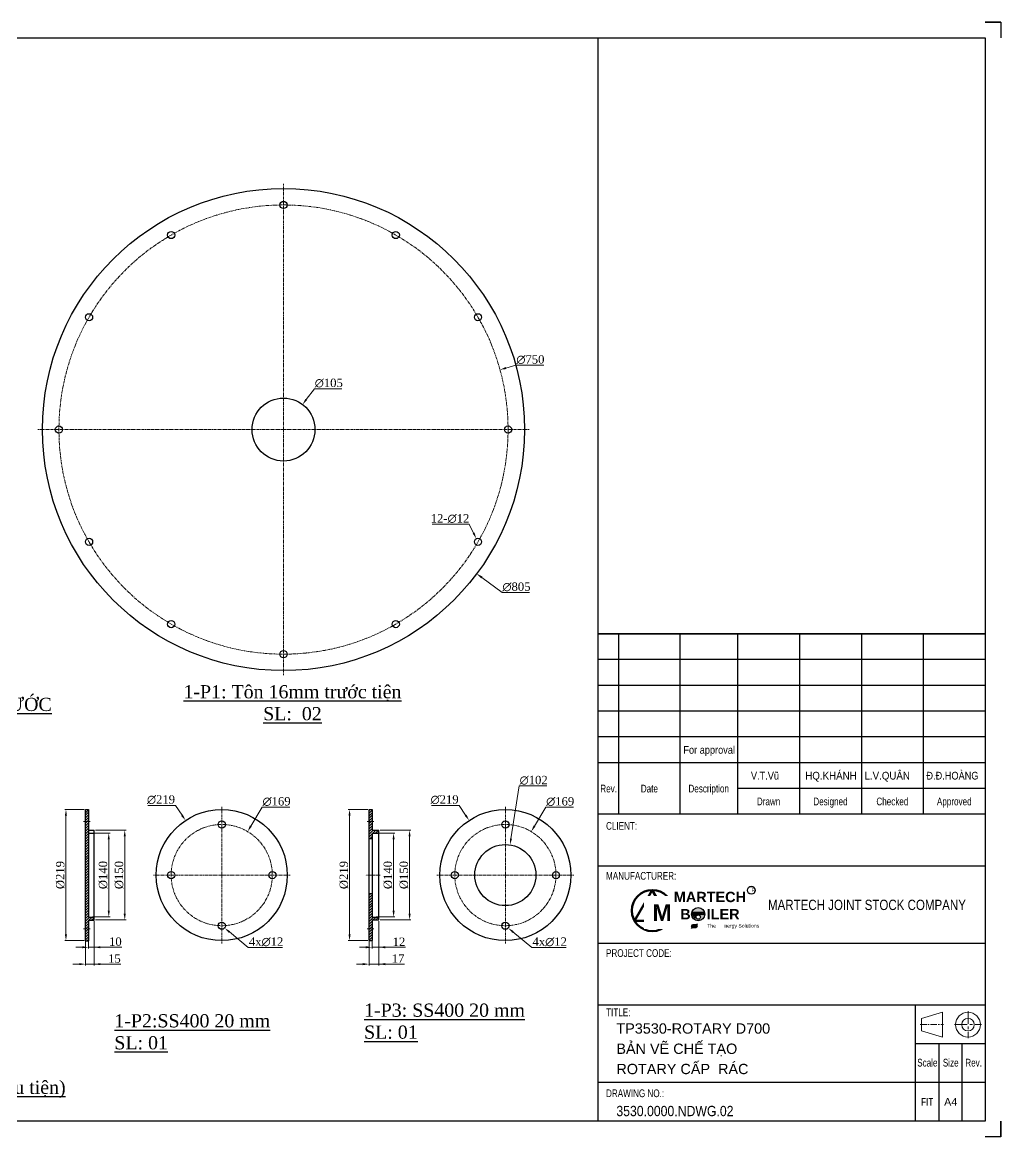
# Model space of a CAD drawing. Header units: inches. Extents: x 36705 to 45095, y -12195 to 29758.
# Drawn here: x 37862 to 39496, y 24310 to 26171 of the extents above; entities that cross this region are included whole.
import ezdxf
from ezdxf.enums import TextEntityAlignment as Align

# ---------------------------------------------------------------- set-up
doc = ezdxf.new("R2010")
doc.units = ezdxf.units.IN
doc.header["$MEASUREMENT"] = 0
doc.linetypes.add('AM_ISO08W050x2', pattern=[9, 6, -0.75, 1.5, -0.75])
doc.linetypes.add('CENTER', pattern=[2, 1.25, -0.25, 0.25, -0.25])
doc.layers.get('Defpoints').update_dxf_attribs({"lineweight": 5})
for name, color, linetype, lineweight in [('1.  0.2', 7, 'Continuous', 25), ('AM_0', 7, 'Continuous', 30), ('AM_7', 4, 'CENTER', 15), ('AM_8', 1, 'Continuous', 15), ('ĐƯỜNG TÂM', 8, 'CENTER', 5)]:
    doc.layers.add(name, color=color, linetype=linetype, lineweight=lineweight)
doc.layers.add('Không in', color=7, linetype='Continuous', lineweight=25, plot=False)
doc.layers.add('TEXT', color=20, linetype='Continuous')
doc.styles.add('Chu va so', font='arial.ttf')
doc.styles.add('stad1', font='times.ttf')
doc.styles.get("Standard").update_dxf_attribs({"font": 'arial.ttf'})
doc.styles.add('TCVN', font='times.ttf')
doc.styles.add('TEXT', font='arial.ttf')
doc.dimstyles.new('Hien', dxfattribs={"dimtxt": 20, "dimasz": 15, "dimexe": 3, "dimexo": 3, "dimgap": 3, "dimtad": 1, "dimtoh": 1, "dimdec": 0, "dimzin": 0, "dimdsep": 46, "dimtxsty": 'TCVN', "dimcen": 0, "dimclrd": 8, "dimclre": 250, "dimclrt": 41, "dimadec": 0, "dimazin": 0, "dimtfac": 1, "dimtdec": 0, "dimtofl": 0, "dimtmove": 1, "dimatfit": 3, "dimfxl": 1, "dimtolj": 1, "dimtzin": 0, "dimlwd": 9, "dimlwe": 9, "dimarcsym": 0})
doc.dimstyles.new('Hien$0', dxfattribs={"dimtxt": 20, "dimasz": 17, "dimexe": 3, "dimexo": 3, "dimgap": 3, "dimtad": 1, "dimtoh": 1, "dimdec": 0, "dimzin": 0, "dimdsep": 46, "dimtxsty": 'TCVN', "dimcen": 0.09, "dimclrd": 8, "dimclre": 252, "dimclrt": 41, "dimadec": 0, "dimazin": 0, "dimtfac": 1, "dimtdec": 0, "dimtofl": 0, "dimtmove": 0, "dimatfit": 3, "dimfxl": 1, "dimtolj": 1, "dimtzin": 0, "dimlwd": 9, "dimlwe": 9, "dimarcsym": 0})

# ---------------------------------------------------------------- blocks, each defined once
blk = doc.blocks.new('*U70')
blk.add_circle((0, 0), 6)
blk = doc.blocks.new('*U71')
at = {"color": 0, "linetype": 'ByBlock', "lineweight": -2, "transparency": 16777216}
blk.add_blockref('*U70', (7924.3, 50886.6), dxfattribs=at)
for p, rotation in [((7736.8, 50836.4), 30), ((8111.8, 50836.4), 329.9999999999999), ((7599.6, 50699.1), 59.99999999999999), ((8249.1, 50699.1), 300.0000000000001), ((7549.3, 50511.6), 90), ((8299.3, 50511.6), 270), ((7599.6, 50324.1), 120), ((8249.1, 50324.1), 240), ((7736.8, 50186.8), 150), ((8111.8, 50186.8), 210), ((7924.3, 50136.6), 180)]:
    blk.add_blockref('*U70', p, dxfattribs=dict(at, rotation=rotation))
blk = doc.blocks.new('*D162')
at = {"color": 8, "lineweight": 9, "transparency": 16777216}
for p, q in [((38350.2, 25559.1), (38336.6, 25541.2)), ((38396.2, 25559.1), (38350.2, 25559.1))]:
    blk.add_line(p, q, dxfattribs=at)
at = {"color": 8, "transparency": 16777216}
blk.add_solid([(38335.2, 25542.2), (38338, 25540.1), (38330.3, 25532.8)], dxfattribs=at)
at = {"layer": 'Defpoints', "color": 0, "transparency": 16777216}
for p in [(38330.3, 25532.8), (38266.9, 25449.1)]:
    blk.add_point(p, dxfattribs=at)
at = {"color": 41, "transparency": 16777216, "insert": (38374.2, 25568.5), "char_height": 14, "attachment_point": 5, "style": 'TCVN'}
blk.add_mtext('\\A1;∅105', dxfattribs=at)
blk = doc.blocks.new('*D163')
at = {"color": 8, "lineweight": 9, "transparency": 16777216}
for p, q in [((38686.6, 25598.3), (38670.1, 25593.7)), ((38733.2, 25598.3), (38686.6, 25598.3))]:
    blk.add_line(p, q, dxfattribs=at)
at = {"color": 8, "transparency": 16777216}
blk.add_solid([(38669.7, 25595.4), (38670.6, 25592), (38660, 25590.9)], dxfattribs=at)
at = {"layer": 'Defpoints', "color": 0, "transparency": 16777216}
for p in [(38660, 25590.9), (37937.1, 25391)]:
    blk.add_point(p, dxfattribs=at)
at = {"color": 41, "transparency": 16777216, "insert": (38710.9, 25607.7), "char_height": 14, "attachment_point": 5, "style": 'TCVN'}
blk.add_mtext('\\A1;∅750', dxfattribs=at)
blk = doc.blocks.new('*D164')
at = {"color": 8, "lineweight": 9, "transparency": 16777216}
for p, q in [((38663.6, 25218.7), (38629.6, 25244.1)), ((38709.5, 25218.7), (38663.6, 25218.7))]:
    blk.add_line(p, q, dxfattribs=at)
at = {"color": 8, "transparency": 16777216}
blk.add_solid([(38630.7, 25245.5), (38628.6, 25242.7), (38621.2, 25250.3)], dxfattribs=at)
at = {"layer": 'Defpoints', "color": 0, "transparency": 16777216}
for p in [(37975.9, 25731.6), (38621.2, 25250.3)]:
    blk.add_point(p, dxfattribs=at)
at = {"color": 41, "transparency": 16777216, "insert": (38687.6, 25228.2), "char_height": 14, "attachment_point": 5, "style": 'TCVN'}
blk.add_mtext('\\A1;∅805', dxfattribs=at)
blk = doc.blocks.new('*D165')
at = {"color": 8, "lineweight": 9, "transparency": 16777216}
for p, q in [((38546.7, 25332.9), (38608.6, 25332.9)), ((38608.6, 25332.9), (38616, 25318.2))]:
    blk.add_line(p, q, dxfattribs=at)
at = {"color": 8, "transparency": 16777216}
blk.add_solid([(38617.5, 25319), (38614.4, 25317.5), (38620.6, 25308.8)], dxfattribs=at)
at = {"layer": 'Defpoints', "color": 0, "transparency": 16777216}
for p in [(38620.6, 25308.8), (38626, 25298.1)]:
    blk.add_point(p, dxfattribs=at)
at = {"color": 41, "transparency": 16777216, "insert": (38576.6, 25342.3), "char_height": 14, "attachment_point": 5, "style": 'TCVN'}
blk.add_mtext('\\A1;12-∅12', dxfattribs=at)
blk = doc.blocks.new('fjdskl')
at = {"layer": 'AM_0'}
for p, q in [((18017.2, 30469.9), (18017.2, 30579.4)), ((18017.2, 30579.4), (18022.2, 30579.4)), ((18022.2, 30579.4), (18022.2, 30544.9)), ((18022.2, 30579.4), (18022.2, 30399.9)), ((18022.2, 30544.9), (18031.7, 30544.9)), ((18022.2, 30539.9), (18031.7, 30539.9)), ((18031.7, 30394.9), (18031.7, 30544.9)), ((18017.2, 30360.4), (18017.2, 30469.9)), ((18022.2, 30399.9), (18031.7, 30399.9)), ((18022.2, 30394.9), (18031.7, 30394.9)), ((18022.2, 30394.9), (18022.2, 30360.4)), ((18017.2, 30360.4), (18022.2, 30360.4))]:
    blk.add_line(p, q, dxfattribs=at)
at = {"layer": 'AM_7', "linetype": 'AM_ISO08W050x2'}
for p, q in [((18014.2, 30559.4), (18025.2, 30559.4)), ((18014.2, 30380.4), (18025.2, 30380.4))]:
    blk.add_line(p, q, dxfattribs=at)
blk = doc.blocks.new('*D198')
at = {"color": 250, "lineweight": 9, "transparency": 16777216}
for p, q in [((37965.8, 24856.6), (37933.2, 24856.6)), ((37965.8, 24637.6), (37933.2, 24637.6))]:
    blk.add_line(p, q, dxfattribs=at)
at = {"color": 8, "lineweight": 9, "transparency": 16777216}
blk.add_line((37935.3, 24648.1), (37935.3, 24846.1), dxfattribs=at)
at = {"color": 8, "transparency": 16777216}
for points in [[(37933.5, 24846.1), (37937, 24846.1), (37935.3, 24856.6)], [(37933.5, 24648.1), (37937, 24648.1), (37935.3, 24637.6)]]:
    blk.add_solid(points, dxfattribs=at)
at = {"layer": 'Defpoints', "color": 0, "transparency": 16777216}
for p in [(37935.3, 24856.6), (37967.9, 24856.6), (37967.9, 24637.6)]:
    blk.add_point(p, dxfattribs=at)
at = {"color": 41, "transparency": 16777216, "insert": (37925.9, 24747.1), "char_height": 14, "attachment_point": 5, "rotation": 90, "style": 'TCVN'}
blk.add_mtext('\\A1;%%C219', dxfattribs=at)
blk = doc.blocks.new('*D199')
at = {"color": 250, "lineweight": 9, "transparency": 16777216}
for p, q in [((37984.5, 24822.1), (38035.6, 24822.1)), ((37984.5, 24672.1), (38035.6, 24672.1))]:
    blk.add_line(p, q, dxfattribs=at)
at = {"color": 8, "lineweight": 9, "transparency": 16777216}
blk.add_line((38033.5, 24811.6), (38033.5, 24682.6), dxfattribs=at)
at = {"color": 8, "transparency": 16777216}
for points in [[(38031.7, 24811.6), (38035.2, 24811.6), (38033.5, 24822.1)], [(38031.7, 24682.6), (38035.2, 24682.6), (38033.5, 24672.1)]]:
    blk.add_solid(points, dxfattribs=at)
at = {"layer": 'Defpoints', "color": 0, "transparency": 16777216}
for p in [(37982.4, 24822.1), (37982.4, 24672.1), (38033.5, 24672.1)]:
    blk.add_point(p, dxfattribs=at)
at = {"color": 41, "transparency": 16777216, "insert": (38024.1, 24747.1), "char_height": 14, "attachment_point": 5, "rotation": 90, "style": 'TCVN'}
blk.add_mtext('\\A1;%%C150', dxfattribs=at)
blk = doc.blocks.new('*D200')
at = {"color": 250, "lineweight": 9, "transparency": 16777216}
for p, q in [((37975, 24817.1), (38008.9, 24817.1)), ((37979.7, 24677.1), (38008.9, 24677.1))]:
    blk.add_line(p, q, dxfattribs=at)
at = {"color": 8, "lineweight": 9, "transparency": 16777216}
blk.add_line((38006.8, 24687.6), (38006.8, 24806.6), dxfattribs=at)
at = {"color": 8, "transparency": 16777216}
for points in [[(38005, 24806.6), (38008.5, 24806.6), (38006.8, 24817.1)], [(38005, 24687.6), (38008.5, 24687.6), (38006.8, 24677.1)]]:
    blk.add_solid(points, dxfattribs=at)
at = {"layer": 'Defpoints', "color": 0, "transparency": 16777216}
for p in [(37972.9, 24817.1), (38006.8, 24817.1), (37977.6, 24677.1)]:
    blk.add_point(p, dxfattribs=at)
at = {"color": 41, "transparency": 16777216, "insert": (37997.4, 24747.1), "char_height": 14, "attachment_point": 5, "rotation": 90, "style": 'TCVN'}
blk.add_mtext('\\A1;%%C140', dxfattribs=at)
blk = doc.blocks.new('*D201')
at = {"color": 250, "lineweight": 9, "transparency": 16777216}
for p, q in [((37967.9, 24658.3), (37967.9, 24596.3)), ((37982.4, 24670), (37982.4, 24596.3))]:
    blk.add_line(p, q, dxfattribs=at)
at = {"color": 8, "lineweight": 9, "transparency": 16777216}
for p, q in [((37957.4, 24598.4), (37946.9, 24598.4)), ((37967.9, 24598.4), (37982.4, 24598.4)), ((38026.8, 24598.4), (37982.4, 24598.4)), ((37992.9, 24598.4), (38003.4, 24598.4))]:
    blk.add_line(p, q, dxfattribs=at)
at = {"color": 8, "transparency": 16777216}
for points in [[(37957.4, 24600.1), (37957.4, 24596.6), (37967.9, 24598.4)], [(37992.9, 24600.1), (37992.9, 24596.6), (37982.4, 24598.4)]]:
    blk.add_solid(points, dxfattribs=at)
at = {"layer": 'Defpoints', "color": 0, "transparency": 16777216}
for p in [(37967.9, 24660.4), (37982.4, 24672.1), (37982.4, 24598.4)]:
    blk.add_point(p, dxfattribs=at)
at = {"color": 41, "transparency": 16777216, "insert": (38016.2, 24607.6), "char_height": 14, "attachment_point": 5, "style": 'TCVN'}
blk.add_mtext('\\A1;15', dxfattribs=at)
blk = doc.blocks.new('*D202')
at = {"color": 250, "lineweight": 9, "transparency": 16777216}
for p, q in [((37972.9, 24662.2), (37972.9, 24624.5)), ((37982.4, 24670), (37982.4, 24624.5))]:
    blk.add_line(p, q, dxfattribs=at)
at = {"color": 8, "lineweight": 9, "transparency": 16777216}
for p, q in [((37962.4, 24626.6), (37951.9, 24626.6)), ((37972.9, 24626.6), (37982.4, 24626.6)), ((38028.7, 24626.6), (37982.4, 24626.6)), ((37992.9, 24626.6), (38003.4, 24626.6))]:
    blk.add_line(p, q, dxfattribs=at)
at = {"color": 8, "transparency": 16777216}
for points in [[(37962.4, 24628.3), (37962.4, 24624.8), (37972.9, 24626.6)], [(37992.9, 24628.3), (37992.9, 24624.8), (37982.4, 24626.6)]]:
    blk.add_solid(points, dxfattribs=at)
at = {"layer": 'Defpoints', "color": 0, "transparency": 16777216}
for p in [(37972.9, 24664.3), (37982.4, 24672.1), (37982.4, 24626.6)]:
    blk.add_point(p, dxfattribs=at)
at = {"color": 41, "transparency": 16777216, "insert": (38017.8, 24635.8), "char_height": 14, "attachment_point": 5, "style": 'TCVN'}
blk.add_mtext('\\A1;10', dxfattribs=at)
blk = doc.blocks.new('*U74')
blk.add_circle((0, 0), 6)
blk = doc.blocks.new('*U75')
at = {"color": 0, "linetype": 'ByBlock', "lineweight": -2, "transparency": 16777216}
blk.add_blockref('*U74', (19419.1, 29793), dxfattribs=at)
for p, rotation in [((19334.6, 29708.5), 90), ((19503.6, 29708.5), 270.0000000000001), ((19419.1, 29624), 180)]:
    blk.add_blockref('*U74', p, dxfattribs=dict(at, rotation=rotation))
blk = doc.blocks.new('*D203')
at = {"color": 8, "lineweight": 9, "transparency": 16777216}
for p, q in [((38071.8, 24863.4), (38118.3, 24863.4)), ((38118.3, 24863.4), (38129.1, 24847.1))]:
    blk.add_line(p, q, dxfattribs=at)
at = {"color": 8, "transparency": 16777216}
blk.add_solid([(38130.6, 24848), (38127.6, 24846.1), (38134.9, 24838.3)], dxfattribs=at)
at = {"layer": 'Defpoints', "color": 0, "transparency": 16777216}
for p in [(38134.9, 24838.3), (38255.9, 24655.8)]:
    blk.add_point(p, dxfattribs=at)
at = {"color": 41, "transparency": 16777216, "insert": (38094, 24872.9), "char_height": 14, "attachment_point": 5, "style": 'TCVN'}
blk.add_mtext('\\A1;∅219', dxfattribs=at)
blk = doc.blocks.new('*D204')
at = {"color": 8, "lineweight": 9, "transparency": 16777216}
for p, q in [((38262.8, 24860.4), (38243.9, 24828.7)), ((38309.2, 24860.4), (38262.8, 24860.4))]:
    blk.add_line(p, q, dxfattribs=at)
at = {"color": 8, "transparency": 16777216}
blk.add_solid([(38242.4, 24829.6), (38245.4, 24827.8), (38238.6, 24819.7)], dxfattribs=at)
at = {"layer": 'Defpoints', "color": 0, "transparency": 16777216}
for p in [(38238.6, 24819.7), (38152.2, 24674.4)]:
    blk.add_point(p, dxfattribs=at)
at = {"color": 41, "transparency": 16777216, "insert": (38287, 24869.8), "char_height": 14, "attachment_point": 5, "style": 'TCVN'}
blk.add_mtext('\\A1;∅169', dxfattribs=at)
blk = doc.blocks.new('*D205')
at = {"color": 8, "lineweight": 9, "transparency": 16777216}
for p, q in [((38239.8, 24626.1), (38208.2, 24652.1)), ((38297, 24626.1), (38239.8, 24626.1))]:
    blk.add_line(p, q, dxfattribs=at)
at = {"color": 8, "transparency": 16777216}
blk.add_solid([(38209.3, 24653.4), (38207.1, 24650.7), (38200.1, 24658.8)], dxfattribs=at)
at = {"layer": 'Defpoints', "color": 0, "transparency": 16777216}
for p in [(38190.8, 24666.4), (38200.1, 24658.8)]:
    blk.add_point(p, dxfattribs=at)
at = {"color": 41, "transparency": 16777216, "insert": (38269.5, 24635.5), "char_height": 14, "attachment_point": 5, "style": 'TCVN'}
blk.add_mtext('\\A1;4x∅12', dxfattribs=at)
blk = doc.blocks.new('*D116')
at = {"color": 250, "lineweight": 9, "transparency": 16777216}
for p, q in [((38439.4, 24856.6), (38406.8, 24856.6)), ((38439.4, 24637.6), (38406.8, 24637.6))]:
    blk.add_line(p, q, dxfattribs=at)
at = {"color": 8, "lineweight": 9, "transparency": 16777216}
blk.add_line((38408.9, 24648.1), (38408.9, 24846.1), dxfattribs=at)
at = {"color": 8, "transparency": 16777216}
for points in [[(38407.1, 24846.1), (38410.6, 24846.1), (38408.9, 24856.6)], [(38407.1, 24648.1), (38410.6, 24648.1), (38408.9, 24637.6)]]:
    blk.add_solid(points, dxfattribs=at)
at = {"layer": 'Defpoints', "color": 0, "transparency": 16777216}
for p in [(38408.9, 24856.6), (38441.5, 24856.6), (38441.5, 24637.6)]:
    blk.add_point(p, dxfattribs=at)
at = {"color": 41, "transparency": 16777216, "insert": (38399.5, 24747.1), "char_height": 14, "attachment_point": 5, "rotation": 90, "style": 'TCVN'}
blk.add_mtext('\\A1;%%C219', dxfattribs=at)
blk = doc.blocks.new('*D117')
at = {"color": 250, "lineweight": 9, "transparency": 16777216}
for p, q in [((38460.1, 24822.1), (38511.2, 24822.1)), ((38460.1, 24672.1), (38511.2, 24672.1))]:
    blk.add_line(p, q, dxfattribs=at)
at = {"color": 8, "lineweight": 9, "transparency": 16777216}
blk.add_line((38509.1, 24811.6), (38509.1, 24682.6), dxfattribs=at)
at = {"color": 8, "transparency": 16777216}
for points in [[(38507.4, 24811.6), (38510.9, 24811.6), (38509.1, 24822.1)], [(38507.4, 24682.6), (38510.9, 24682.6), (38509.1, 24672.1)]]:
    blk.add_solid(points, dxfattribs=at)
at = {"layer": 'Defpoints', "color": 0, "transparency": 16777216}
for p in [(38458, 24822.1), (38458, 24672.1), (38509.1, 24672.1)]:
    blk.add_point(p, dxfattribs=at)
at = {"color": 41, "transparency": 16777216, "insert": (38499.7, 24747.1), "char_height": 14, "attachment_point": 5, "rotation": 90, "style": 'TCVN'}
blk.add_mtext('\\A1;%%C150', dxfattribs=at)
blk = doc.blocks.new('*D118')
at = {"color": 250, "lineweight": 9, "transparency": 16777216}
for p, q in [((38448.6, 24817.1), (38484.5, 24817.1)), ((38453.3, 24677.1), (38484.5, 24677.1))]:
    blk.add_line(p, q, dxfattribs=at)
at = {"color": 8, "lineweight": 9, "transparency": 16777216}
blk.add_line((38482.4, 24687.6), (38482.4, 24806.6), dxfattribs=at)
at = {"color": 8, "transparency": 16777216}
for points in [[(38480.7, 24806.6), (38484.2, 24806.6), (38482.4, 24817.1)], [(38480.7, 24687.6), (38484.2, 24687.6), (38482.4, 24677.1)]]:
    blk.add_solid(points, dxfattribs=at)
at = {"layer": 'Defpoints', "color": 0, "transparency": 16777216}
for p in [(38446.5, 24817.1), (38482.4, 24817.1), (38451.2, 24677.1)]:
    blk.add_point(p, dxfattribs=at)
at = {"color": 41, "transparency": 16777216, "insert": (38473, 24747.1), "char_height": 14, "attachment_point": 5, "rotation": 90, "style": 'TCVN'}
blk.add_mtext('\\A1;%%C140', dxfattribs=at)
blk = doc.blocks.new('*D119')
at = {"color": 250, "lineweight": 9, "transparency": 16777216}
for p, q in [((38441.5, 24658.3), (38441.5, 24596.3)), ((38458, 24670), (38458, 24596.3))]:
    blk.add_line(p, q, dxfattribs=at)
at = {"color": 8, "lineweight": 9, "transparency": 16777216}
for p, q in [((38431, 24598.4), (38420.5, 24598.4)), ((38441.5, 24598.4), (38458, 24598.4)), ((38500.6, 24598.4), (38458, 24598.4)), ((38468.5, 24598.4), (38479, 24598.4))]:
    blk.add_line(p, q, dxfattribs=at)
at = {"color": 8, "transparency": 16777216}
for points in [[(38431, 24600.1), (38431, 24596.6), (38441.5, 24598.4)], [(38468.5, 24600.1), (38468.5, 24596.6), (38458, 24598.4)]]:
    blk.add_solid(points, dxfattribs=at)
at = {"layer": 'Defpoints', "color": 0, "transparency": 16777216}
for p in [(38441.5, 24660.4), (38458, 24672.1), (38458, 24598.4)]:
    blk.add_point(p, dxfattribs=at)
at = {"color": 41, "transparency": 16777216, "insert": (38489.8, 24607.6), "char_height": 14, "attachment_point": 5, "style": 'TCVN'}
blk.add_mtext('\\A1;17', dxfattribs=at)
blk = doc.blocks.new('*D120')
at = {"color": 250, "lineweight": 9, "transparency": 16777216}
for p, q in [((38446.5, 24662.2), (38446.5, 24624.5)), ((38458, 24670), (38458, 24624.5))]:
    blk.add_line(p, q, dxfattribs=at)
at = {"color": 8, "lineweight": 9, "transparency": 16777216}
for p, q in [((38436, 24626.6), (38425.5, 24626.6)), ((38446.5, 24626.6), (38458, 24626.6)), ((38502.2, 24626.6), (38458, 24626.6)), ((38468.5, 24626.6), (38479, 24626.6))]:
    blk.add_line(p, q, dxfattribs=at)
at = {"color": 8, "transparency": 16777216}
for points in [[(38436, 24628.3), (38436, 24624.8), (38446.5, 24626.6)], [(38468.5, 24628.3), (38468.5, 24624.8), (38458, 24626.6)]]:
    blk.add_solid(points, dxfattribs=at)
at = {"layer": 'Defpoints', "color": 0, "transparency": 16777216}
for p in [(38446.5, 24664.3), (38458, 24672.1), (38458, 24626.6)]:
    blk.add_point(p, dxfattribs=at)
at = {"color": 41, "transparency": 16777216, "insert": (38491.4, 24635.7), "char_height": 14, "attachment_point": 5, "style": 'TCVN'}
blk.add_mtext('\\A1;12', dxfattribs=at)
blk = doc.blocks.new('*U76')
blk.add_circle((0, 0), 6)
blk = doc.blocks.new('*U77')
at = {"color": 0, "linetype": 'ByBlock', "lineweight": -2, "transparency": 16777216}
blk.add_blockref('*U76', (19419.1, 29793), dxfattribs=at)
for p, rotation in [((19334.6, 29708.5), 90), ((19503.6, 29708.5), 270.0000000000001), ((19419.1, 29624), 180)]:
    blk.add_blockref('*U76', p, dxfattribs=dict(at, rotation=rotation))
blk = doc.blocks.new('*D206')
at = {"color": 8, "lineweight": 9, "transparency": 16777216}
for p, q in [((38545.5, 24863.4), (38591.9, 24863.4)), ((38591.9, 24863.4), (38602.7, 24847.1))]:
    blk.add_line(p, q, dxfattribs=at)
at = {"color": 8, "transparency": 16777216}
blk.add_solid([(38604.2, 24848), (38601.3, 24846.1), (38608.5, 24838.3)], dxfattribs=at)
at = {"layer": 'Defpoints', "color": 0, "transparency": 16777216}
for p in [(38608.5, 24838.3), (38729.5, 24655.8)]:
    blk.add_point(p, dxfattribs=at)
at = {"color": 41, "transparency": 16777216, "insert": (38567.6, 24872.9), "char_height": 14, "attachment_point": 5, "style": 'TCVN'}
blk.add_mtext('\\A1;∅219', dxfattribs=at)
blk = doc.blocks.new('*D207')
at = {"color": 8, "lineweight": 9, "transparency": 16777216}
for p, q in [((38736.4, 24860.4), (38717.6, 24828.7)), ((38782.8, 24860.4), (38736.4, 24860.4))]:
    blk.add_line(p, q, dxfattribs=at)
at = {"color": 8, "transparency": 16777216}
blk.add_solid([(38716.1, 24829.6), (38719.1, 24827.8), (38712.2, 24819.7)], dxfattribs=at)
at = {"layer": 'Defpoints', "color": 0, "transparency": 16777216}
for p in [(38712.2, 24819.7), (38625.9, 24674.4)]:
    blk.add_point(p, dxfattribs=at)
at = {"color": 41, "transparency": 16777216, "insert": (38760.6, 24869.8), "char_height": 14, "attachment_point": 5, "style": 'TCVN'}
blk.add_mtext('\\A1;∅169', dxfattribs=at)
blk = doc.blocks.new('*D208')
at = {"color": 8, "lineweight": 9, "transparency": 16777216}
for p, q in [((38713.4, 24626.1), (38681.8, 24652.1)), ((38770.6, 24626.1), (38713.4, 24626.1))]:
    blk.add_line(p, q, dxfattribs=at)
at = {"color": 8, "transparency": 16777216}
blk.add_solid([(38682.9, 24653.4), (38680.7, 24650.7), (38673.7, 24658.8)], dxfattribs=at)
at = {"layer": 'Defpoints', "color": 0, "transparency": 16777216}
for p in [(38664.4, 24666.4), (38673.7, 24658.8)]:
    blk.add_point(p, dxfattribs=at)
at = {"color": 41, "transparency": 16777216, "insert": (38743.1, 24635.5), "char_height": 14, "attachment_point": 5, "style": 'TCVN'}
blk.add_mtext('\\A1;4x∅12', dxfattribs=at)
blk = doc.blocks.new('*D209')
at = {"color": 8, "lineweight": 9, "transparency": 16777216}
for p, q in [((38692, 24895.9), (38678.4, 24807.8)), ((38738.5, 24895.9), (38692, 24895.9))]:
    blk.add_line(p, q, dxfattribs=at)
at = {"color": 8, "transparency": 16777216}
blk.add_solid([(38676.7, 24808.1), (38680.1, 24807.6), (38676.8, 24797.5)], dxfattribs=at)
at = {"layer": 'Defpoints', "color": 0, "transparency": 16777216}
for p in [(38676.8, 24797.5), (38661.2, 24696.7)]:
    blk.add_point(p, dxfattribs=at)
at = {"color": 41, "transparency": 16777216, "insert": (38716.3, 24905.3), "char_height": 14, "attachment_point": 5, "style": 'TCVN'}
blk.add_mtext('\\A1;∅102', dxfattribs=at)
blk = doc.blocks.new('KHUNG TEN A4 - TD - 13.2.2023')
for p, q in [((300, 216), (303, 216)), ((303, 216), (303, 213)), ((225, 92.48), (225, 213)), ((300, 97.48), (225, 97.48)), ((229, 62.5), (229, 97.48)), ((300, 92.48), (225, 92.48)), ((300, 87.48), (225, 87.48)), ((300, 82.48), (225, 82.48)), ((300, 77.48), (225, 77.48)), ((300, 72.48), (225, 72.48)), ((300, 67.48), (252, 67.48)), ((300, 18), (286.5, 18)), ((303, 3), (303, 0)), ((303, 0), (300, 0))]:
    blk.add_line(p, q)
at = {"lineweight": 25}
for p, q in [((240.8, 97.48, 0), (240.8, 62.5)), ((252, 97.48, 0), (252, 62.5, 0)), ((264, 97.48, 0), (264, 62.5, 0)), ((276, 97.48, 0), (276, 62.5, 0)), ((288, 97.48, 0), (288, 62.5, 0)), ((300, 62.5), (225, 62.5)), ((225, 52.5), (300, 52.5)), ((225, 37.5), (300, 37.5)), ((300, 28.19), (300, 3)), ((300, 25.5), (225, 25.5)), ((286.5, 3), (286.5, 25.5)), ((291, 18, 0), (291, 3, 0)), ((295.5, 3, 0), (295.5, 18, 0)), ((300, 10.5), (225, 10.5))]:
    blk.add_line(p, q, dxfattribs=at)
blk.add_lwpolyline([(3, 213), (300, 213), (300, 3), (3, 3)], close=True)
blk.add_lwpolyline([(225, 97.48), (300, 97.48), (300, 3), (225, 3)], close=True, dxfattribs=at)
at = {"lineweight": 50, "elevation": 0}
blk.add_lwpolyline([(235.47, 47.81), (232.02, 41.84), (238.92, 41.84)], close=True, dxfattribs=at)
at = {"color": 2, "lineweight": 20, "elevation": 0}
blk.add_lwpolyline([(287.67, 20.52), (291.72, 19.32), (291.72, 24.12), (287.67, 22.92)], close=True, dxfattribs=at)
at = {"lineweight": 50}
blk.add_circle((235.47, 43.83, 0), 3.98, dxfattribs=at)
at = {"color": 2, "lineweight": 20}
for radius in [2.4, 1.2]:
    blk.add_circle((296.66, 21.72, 0), radius, dxfattribs=at)
at = {"layer": '1.  0.2'}
for p, q in [((303, 216), (300, 216)), ((303, 0), (303, 3))]:
    blk.add_line(p, q, dxfattribs=at)
at = {"layer": 'Không in'}
for points in [[(303, 216), (303, 213)], [(303, 0), (300, 0)]]:
    blk.add_lwpolyline(points, dxfattribs=at)
at = {"layer": 'ĐƯỜNG TÂM', "lineweight": 0, "ltscale": 2}
for p, q in [((296.66, 24.36, 0), (296.66, 19.08, 0)), ((294.02, 21.72, 0), (299.3, 21.72, 0))]:
    blk.add_line(p, q, dxfattribs=at)
at = {"layer": 'ĐƯỜNG TÂM', "lineweight": 0}
blk.add_line((287.4, 21.72, 0), (291.94, 21.72, 0), dxfattribs=at)
at = {"color": 5, "style": 'Chu va so', "width": 0.75}
for s, p in [('Rev.', (227, 66.73)), ('Date', (234.9, 66.73, 0)), ('Description', (246.4, 66.73, 0)), ('Drawn', (258, 64.23, 0)), ('Designed', (270, 64.23)), ('Checked', (282, 64.23)), ('Approved', (294, 64.23, 0)), ('CLIENT:', (229.51, 59.5, 0.01)), ('MANUFACTURER:', (233.31, 49.81, 0.01)), ('PROJECT CODE:', (232.87, 34.84)), ('TITLE:', (228.87, 23.36, 0.02)), ('Scale', (288.78, 13.6, 0)), ('Size', (293.31, 13.6, 0)), ('Rev. ', (297.97, 13.6, 0)), ('DRAWING NO.:', (232.13, 7.67, 0.02)), ('FIT', (288.75, 6, 0))]:
    blk.add_text(s, height=1.5, dxfattribs=at).set_placement(p, align=Align.CENTER)
at = {"color": 5, "lineweight": 25, "insert": (249.34, 44.92, 0), "char_height": 2, "width": 55.4584, "attachment_point": 4, "style": 'Chu va so'}
blk.add_mtext('\\pxqc;{\\W0.8;MARTECH JOINT STOCK COMPANY}', dxfattribs=at)
at = {"width": 0.85}
for tag, p in [('REV4', (226.38, 94.23)), ('NGAY_REV04', (229.9, 94.23)), ('DESCRIPTION_4', (241.49, 94.23, 0)), ('DESCRIPTION_3', (241.49, 89.23, 0)), ('DESCRIPTION_2', (241.49, 84.23, 0)), ('DESCRIPTION_1', (241.49, 79.23, 0)), ('DESCRIPTION_0', (241.49, 74.23, 0))]:
    blk.add_attdef(tag, p, '', height=1.5, dxfattribs=at)
at = {"layer": 'TEXT', "ltscale": 0.1, "style": 'Chu va so'}
for tag, p, height, width in [('REV3', (226.38, 89.23), 1.5, 0.85), ('NGAY_REV03', (229.9, 89.23), 1.5, 0.85), ('REV2', (226.38, 84.23), 1.5, 0.85), ('NGAY_REV02', (229.9, 84.23), 1.5, 0.85), ('REV1', (226.38, 79.23), 1.5, 0.85), ('NGAY_REV01', (229.9, 79.23), 1.5, 0.85), ('REV0', (226.38, 74.23), 1.5, 0.85), ('NGAY_REV0', (229.9, 74.23), 1.5, 0.85), ('NGUOI_VE', (252.6, 69.23), 1.5, 0.85), ('NGUOI_KIEM_1', (264.6, 69.23), 1.5, 0.9), ('NGUOI_KIEM_2', (276.6, 69.23), 1.5, 0.9), ('STT-BV', (232.09, 3.98), 2, 0.85)]:
    blk.add_attdef(tag, p, '', height=height, dxfattribs=dict(at, width=width))
at = {"layer": 'TEXT', "ltscale": 0.1, "width": 0.85}
blk.add_attdef('NGUOI_DUYET', (288.6, 69.23), '', height=1.5, dxfattribs=at)
at = {"layer": 'TEXT', "lineweight": 25, "ltscale": 0.1, "style": 'Chu va so'}
for tag, p, height in [('PROJECT_CODE', (231.95, 28.65), 3.6), ('TITLE1', (231.95, 19.98), 2), ('TITLE2', (231.95, 16.05), 2), ('TITLE3', (231.95, 12.12), 2)]:
    blk.add_attdef(tag, p, '', height=height, dxfattribs=at)
at = {"layer": 'TEXT', "ltscale": 0.1, "style": 'Chu va so'}
for tag, p in [('A4_A4', (292.03, 6, 0)), ('REV.', (297.2, 6, 0))]:
    blk.add_attdef(tag, p, '', height=1.5, dxfattribs=at)
at = {"insert": (235.49, 45.04, 0), "char_height": 3.2046, "attachment_point": 1, "style": 'TEXT', "bg_fill": 2}
blk.add_mtext('\\pxqc;{\\fArial|b1|i0|c0|p34;M}', dxfattribs=at)
at = {"insert": (239.73, 47.47, 0), "char_height": 2.0029, "width": 13.7942, "attachment_point": 1, "style": 'TEXT', "bg_fill": 2}
blk.add_mtext('\\pxqc;{\\fArial|b1|i0|c0|p34;MARTECH\\PB    ILER}', dxfattribs=at)
h = blk.add_hatch(color=256)
h.dxf.hatch_style = 1
edge = h.paths.add_edge_path()
edge.add_spline(control_points=[(243.08, 40.7), (243.14, 40.74), (243.38, 40.91), (243.88, 40.67), (244.11, 40.95), (244.2, 41.06)], knot_values=[0, 0, 0, 0, 0.315535, 1.31207, 1.873609, 1.873609, 1.873609, 1.873609], degree=3, periodic=0)
edge.add_spline(control_points=[(244.2, 41.06), (244.13, 40.99), (243.86, 40.75), (243.31, 41.04), (243.12, 40.75), (243.08, 40.7)], knot_values=[0, 0, 0, 0, 0.411397, 1.576501, 1.877595, 1.877595, 1.877595, 1.877595], degree=3, periodic=0)
edge = h.paths.add_edge_path()
edge.add_spline(control_points=[(243.08, 40.45), (243.14, 40.49), (243.38, 40.67), (243.88, 40.42), (244.11, 40.71), (244.2, 40.81)], knot_values=[0, 0, 0, 0, 0.315535, 1.31207, 1.873609, 1.873609, 1.873609, 1.873609], degree=3, periodic=0)
edge.add_spline(control_points=[(244.2, 40.81), (244.13, 40.75), (243.86, 40.5), (243.31, 40.79), (243.12, 40.51), (243.08, 40.45)], knot_values=[0, 0, 0, 0, 0.411397, 1.576501, 1.877595, 1.877595, 1.877595, 1.877595], degree=3, periodic=0)
at = {"color": 7}
for centre in [(243.32, 43.43, 0), (243.32, 43.13, 0), (243.62, 43.43, 0), (243.62, 43.13, 0), (243.92, 43.43, 0), (243.92, 43.13, 0), (244.22, 43.43, 0), (244.22, 43.13, 0), (244.52, 43.43, 0), (244.52, 43.13, 0), (244.82, 43.43, 0), (244.82, 43.13, 0), (245.12, 43.43, 0), (245.12, 43.13, 0), (245.41, 43.43, 0), (245.41, 43.13, 0), (243.46, 42.8, 0), (243.71, 42.5, 0), (243.76, 42.8, 0)]:
    blk.add_circle(centre, 0.121, dxfattribs=at)
for points in [[(243.08, 40.93, 0), (243.21, 41.08, 0), (243.98, 41.13, 0), (244.2, 41.29, 0)], [(243.08, 40.93, 0), (243.26, 41.04, 0), (243.92, 41.04, 0), (244.2, 41.29, 0)], [(243.08, 40.7, 0), (243.21, 40.85, 0), (243.98, 40.9, 0), (244.2, 41.06, 0)], [(243.08, 40.7, 0), (243.26, 40.8, 0), (243.92, 40.81, 0), (244.2, 41.06, 0)], [(243.08, 40.45, 0), (243.21, 40.6, 0), (243.98, 40.65, 0), (244.2, 40.81, 0)], [(243.08, 40.45, 0), (243.26, 40.55, 0), (243.92, 40.56, 0), (244.2, 40.81, 0)]]:
    blk.add_spline(points, degree=3)
at = {"char_height": 0.701, "attachment_point": 1, "style": 'TEXT', "bg_fill": 2}
for s, insert in [('\\pxqc;R', (254.7, 48.14, 0)), ('\\pxqc;The      nergy Solutions', (246.12, 41.23, 0))]:
    blk.add_mtext(s, dxfattribs=dict(at, insert=insert))
at = {"layer": 'AM_8'}
h = blk.add_hatch(color=7, dxfattribs=at)
edge = h.paths.add_edge_path()
edge.add_arc((244.35, 43.13), 1.28, 191.4592, 461.3375)
edge.add_arc((244.35, 43.13), 1.28, 101.3375, 191.4592)
edge = h.paths.add_edge_path(flags=16)
edge.add_arc((243.71, 42.5), 0.121, -289.458, 11.4592, ccw=False)
edge.add_arc((243.71, 42.5), 0.121, 11.4592, 70.542, ccw=False)
edge = h.paths.add_edge_path(flags=16)
edge.add_arc((245.41, 43.13), 0.121, -211.5113, 11.4592, ccw=False)
edge.add_arc((245.41, 43.13), 0.121, 11.4592, 148.4887, ccw=False)
edge = h.paths.add_edge_path(flags=16)
edge.add_arc((243.46, 42.8), 0.121, -304.2526, 11.4592, ccw=False)
edge.add_arc((243.46, 42.8), 0.121, 11.4592, 55.7474, ccw=False)
edge = h.paths.add_edge_path(flags=16)
edge.add_arc((245.41, 43.43), 0.121, -200.2428, 11.4592, ccw=False)
edge.add_arc((245.41, 43.43), 0.121, 11.4592, 159.7572, ccw=False)
edge = h.paths.add_edge_path(flags=16)
edge.add_arc((245.12, 43.13), 0.121, -219.051, 11.4592, ccw=False)
edge.add_arc((245.12, 43.13), 0.121, 11.4592, 140.949, ccw=False)
edge = h.paths.add_edge_path(flags=16)
edge.add_arc((243.76, 42.8), 0.121, -292.0311, 11.4592, ccw=False)
edge.add_arc((243.76, 42.8), 0.121, 11.4592, 67.9689, ccw=False)
edge = h.paths.add_edge_path(flags=16)
edge.add_arc((243.32, 43.13), 0.121, -319.4544, 11.4592, ccw=False)
edge.add_arc((243.32, 43.13), 0.121, 11.4592, 40.5456, ccw=False)
edge = h.paths.add_edge_path(flags=16)
edge.add_arc((245.12, 43.43), 0.121, -206.0119, 11.4592, ccw=False)
edge.add_arc((245.12, 43.43), 0.121, 11.4592, 153.9881, ccw=False)
edge = h.paths.add_edge_path(flags=16)
edge.add_arc((244.37, 42.57), 0.434, -262.499, 11.4592, ccw=False)
edge.add_arc((244.37, 42.57), 0.434, 11.4592, 97.501, ccw=False)
edge = h.paths.add_edge_path(flags=16)
edge.add_arc((243.32, 43.43), 0.121, -332.7707, 11.4592, ccw=False)
edge.add_arc((243.32, 43.43), 0.121, 11.4592, 27.2293, ccw=False)
edge = h.paths.add_edge_path(flags=16)
edge.add_arc((244.82, 43.13), 0.121, -230.166, 11.4592, ccw=False)
edge.add_arc((244.82, 43.13), 0.121, 11.4592, 129.834, ccw=False)
edge = h.paths.add_edge_path(flags=16)
edge.add_arc((243.62, 43.13), 0.121, -307.6137, 11.4592, ccw=False)
edge.add_arc((243.62, 43.13), 0.121, 11.4592, 52.3863, ccw=False)
edge = h.paths.add_edge_path(flags=16)
edge.add_arc((244.52, 43.13), 0.121, -246.4575, 11.4592, ccw=False)
edge.add_arc((244.52, 43.13), 0.121, 11.4592, 113.5425, ccw=False)
edge = h.paths.add_edge_path(flags=16)
edge.add_arc((243.92, 43.13), 0.121, -290.4056, 11.4592, ccw=False)
edge.add_arc((243.92, 43.13), 0.121, 11.4592, 69.5944, ccw=False)
edge = h.paths.add_edge_path(flags=16)
edge.add_arc((244.82, 43.43), 0.121, -215.7954, 11.4592, ccw=False)
edge.add_arc((244.82, 43.43), 0.121, 11.4592, 144.2046, ccw=False)
edge = h.paths.add_edge_path(flags=16)
edge.add_arc((244.22, 43.13), 0.121, -268.4837, 11.4592, ccw=False)
edge.add_arc((244.22, 43.13), 0.121, 11.4592, 91.5163, ccw=False)
edge = h.paths.add_edge_path(flags=16)
edge.add_arc((243.62, 43.43), 0.121, -322.0207, 11.4592, ccw=False)
edge.add_arc((243.62, 43.43), 0.121, 11.4592, 37.9793, ccw=False)
edge = h.paths.add_edge_path(flags=16)
edge.add_arc((244.22, 43.43), 0.121, -267.4803, 11.4592, ccw=False)
edge.add_arc((244.22, 43.43), 0.121, 11.4592, 92.5197, ccw=False)
edge = h.paths.add_edge_path(flags=16)
edge.add_arc((244.52, 43.43), 0.121, -234.0834, 11.4592, ccw=False)
edge.add_arc((244.52, 43.43), 0.121, 11.4592, 125.9166, ccw=False)
edge = h.paths.add_edge_path(flags=16)
edge.add_arc((243.92, 43.43), 0.121, -301.7345, 11.4592, ccw=False)
edge.add_arc((243.92, 43.43), 0.121, 11.4592, 58.2655, ccw=False)
blk.add_circle((254.66, 47.77, 0), 0.763)
at = {"color": 7}
for centre, radius in [((244.35, 43.13, 0), 1.28), ((244.37, 42.57, 0), 0.434)]:
    blk.add_circle(centre, radius, dxfattribs=at)

msp = doc.modelspace()

# ---------------------------------------------------------------- hatches: boundary and pattern name
at = {"true_color": 0xcd2027}
h = msp.add_hatch(dxfattribs=at)
h.set_pattern_fill('ANSI31', color=242, scale=25)
h.set_pattern_definition([(45, (18901.0677, -4879.6044), (-2.2097087, 2.2097087), [])])
h.paths.add_polyline_path([(37967.88246, 24836.56051), (37972.88246, 24836.56051), (37972.88246, 24856.56534), (37967.88246, 24856.56534)])
h.paths.add_polyline_path([(37967.88246, 24747.06266), (37967.88246, 24657.56534), (37972.88246, 24657.56534), (37972.88246, 24672.06266), (37982.38326, 24672.06266), (37982.38326, 24677.06266), (37972.88246, 24677.06266), (37972.88246, 24836.56051), (37967.88246, 24836.56051)])
h.paths.add_polyline_path([(37972.88246, 24657.56534), (37967.88246, 24657.56534), (37967.88246, 24637.56534), (37972.88246, 24637.56534)])
h = msp.add_hatch(dxfattribs=at)
h.set_pattern_fill('ANSI31', color=242, scale=25)
h.set_pattern_definition([(45, (18776.362, -4961.4496), (-2.2097087, 2.2097087), [])])
h.paths.add_polyline_path([(38441.4982, 24836.56051), (38446.4982, 24836.56051), (38446.4982, 24856.56534), (38441.4982, 24856.56534)])
h.paths.add_polyline_path([(38441.4982, 24807.814), (38446.4982, 24807.814), (38446.4982, 24817.06266), (38457.999, 24817.06266), (38457.999, 24822.06266), (38446.4982, 24822.06266), (38446.4982, 24836.56051), (38441.4982, 24836.56051)])
h.paths.add_polyline_path([(38446.4982, 24715.814), (38441.4982, 24715.814), (38441.4982, 24657.56534), (38446.4982, 24657.56534), (38446.4982, 24672.06266), (38457.999, 24672.06266), (38457.999, 24677.06266), (38446.4982, 24677.06266)])
h.paths.add_polyline_path([(38446.4982, 24657.56534), (38441.4982, 24657.56534), (38441.4982, 24637.56534), (38446.4982, 24637.56534)])

# ---------------------------------------------------------------- linework, layer by layer
for p, q in [((38446.4982, 24807.814), (38441.4982, 24807.814)), ((38446.4982, 24715.814), (38441.4982, 24715.814))]:
    msp.add_line(p, q)
for centre, radius in [((38298.57043, 25490.97503), 402.5), ((38298.57043, 25490.97503), 52.5), ((38195.41271, 24747.06266), 109.5), ((38669.02846, 24747.06266), 109.5), ((38669.02846, 24747.06266), 51)]:
    msp.add_circle(centre, radius)
at = {"layer": 'AM_0'}
for p, q in [((38441.4982, 24747.06266), (38441.4982, 24856.56534)), ((38441.4982, 24856.56534), (38446.4982, 24856.56534)), ((38446.4982, 24856.56534), (38446.4982, 24822.06266)), ((38446.4982, 24856.56534), (38446.4982, 24822.06266)), ((38446.4982, 24822.06266), (38457.999, 24822.06266)), ((38446.4982, 24817.06266), (38457.999, 24817.06266)), ((38446.4982, 24817.06266), (38446.4982, 24677.06266)), ((38457.999, 24672.06266), (38457.999, 24822.06266)), ((38441.4982, 24637.56534), (38441.4982, 24747.06266)), ((38446.4982, 24677.06266), (38457.999, 24677.06266)), ((38446.4982, 24672.06266), (38457.999, 24672.06266)), ((38446.4982, 24672.06266), (38446.4982, 24637.56534)), ((38441.4982, 24637.56534), (38446.4982, 24637.56534))]:
    msp.add_line(p, q, dxfattribs=at)
at = {"layer": 'AM_7', "ltscale": 4}
for p, q in [((38298.57043, 25490.97503), (38298.57043, 25901.0757)), ((38298.57043, 25490.97503), (37888.46976, 25490.97503)), ((38298.57043, 25490.97503), (38708.6711, 25490.97503)), ((38298.57043, 25490.97503), (38298.57043, 25080.87436)), ((38195.41271, 24747.06266), (38195.41271, 24861.24702)), ((38669.02846, 24747.06266), (38669.02846, 24861.24702)), ((38195.41271, 24747.06266), (38081.22835, 24747.06266)), ((38195.41271, 24747.06266), (38309.59707, 24747.06266)), ((38195.41271, 24747.06266), (38195.41271, 24632.8783)), ((38460.15427, 24747.06266), (38435.78469, 24747.06266)), ((38669.02846, 24747.06266), (38554.8441, 24747.06266)), ((38669.02846, 24747.06266), (38783.21282, 24747.06266)), ((38669.02846, 24747.06266), (38669.02846, 24632.8783))]:
    msp.add_line(p, q, dxfattribs=at)
at = {"layer": 'AM_7', "linetype": 'AM_ISO08W050x2'}
for p, q in [((38438.4982, 24836.56051), (38449.4982, 24836.56051)), ((38438.4982, 24657.56534), (38449.4982, 24657.56534))]:
    msp.add_line(p, q, dxfattribs=at)
at = {"layer": 'AM_7', "ltscale": 4}
for centre, radius in [((38298.57043, 25490.97503), 375), ((38195.41271, 24747.06266), 84.5), ((38669.02846, 24747.06266), 84.5)]:
    msp.add_circle(centre, radius, dxfattribs=at)

# ---------------------------------------------------------------- block references
for name, p in [('*U71', (30374.22634, -25020.61764)), ('fjdskl', (19950.64242, -5722.86625)), ('*U75', (18776.36207, -4961.44956)), ('*U77', (19249.97781, -4961.44956))]:
    msp.add_blockref(name, p)

# ---------------------------------------------------------------- texts
at = {"color": 2, "char_height": 22, "style": 'stad1'}
for s, insert, attachment_point in [('\\A1;{\\L1-P1: Tôn 16mm trước tiện\\PSL:  02}', (38313.51392, 25034.64842), 5), ('\\A1;{\\LCỤM ĐỠ BẠC ĐẠN TRƯỚC\\P(Sau khi tiện)}', (37705.67288, 25010.14448), 5), ('\\A1;{\\L1-P3: SS400 20 mm\\PSL: 01}', (38433.12068, 24532.52629), 1), ('\\A1;{\\L1-P2:SS400 20 mm\\PSL: 01}', (38016.08083, 24514.76153), 1), ('\\A1;{\\L1-O2: Láp %%C195, TL: 2-1\\PSL: 02 (Khoan lỗ bơm mỡ sau tiện)}', (37461.22167, 24440.43687), 1)]:
    msp.add_mtext(s, dxfattribs=dict(at, insert=insert, attachment_point=attachment_point))

# ---------------------------------------------------------------- dimensions: what is measured, and where the dimension line sits
for p1, p2, picture, middle in [((37975.91875, 25731.60368), (38621.22211, 25250.34639), '*D164', (38663.59191, 25218.74764)), ((37937.13138, 25391.04097), (38660.00947, 25590.90909), '*D163', (38686.60751, 25598.26317)), ((38266.85771, 25449.13542), (38330.28315, 25532.81465), '*D162', (38350.21353, 25559.10944)), ((38661.24519, 24696.66007), (38676.81172, 24797.46525), '*D209', (38692.01057, 24895.88941)), ((38255.91773, 24655.79716), (38134.90769, 24838.32817), '*D203', (38118.25403, 24863.44848)), ((38729.53348, 24655.79716), (38608.52344, 24838.32817), '*D206', (38591.86978, 24863.44848)), ((38152.24686, 24674.41998), (38238.57857, 24819.70534), '*D204', (38262.75247, 24860.38696)), ((38625.8626, 24674.41998), (38712.19431, 24819.70534), '*D207', (38736.36821, 24860.38696))]:
    dim = msp.add_diameter_dim_2p(p1=p1, p2=p2, dimstyle='Hien', override={"dimscale": 0.7})
    dim.commit()
    dim.dimension.update_dxf_attribs({"geometry": picture, "text_midpoint": middle, "dimtype": 163})
for p1, p2, text, picture, middle in [((38626.0135, 25298.1086), (38620.64641, 25308.84146), '12-<>', '*D165', (38608.63843, 25332.85446)), ((38190.77422, 24666.3685), (38200.0512, 24658.75682), '4x<>', '*D205', (38239.82526, 24626.12255)), ((38664.38997, 24666.3685), (38673.66695, 24658.75682), '4x<>', '*D208', (38713.44101, 24626.12255))]:
    dim = msp.add_diameter_dim_2p(p1=p1, p2=p2, text=text, dimstyle='Hien', override={"dimscale": 0.7})
    dim.commit()
    dim.dimension.update_dxf_attribs({"geometry": picture, "text_midpoint": middle, "dimtype": 163})
for base, p1, p2, picture, middle in [((37935.27031, 24856.56534), (37967.88246, 24637.56534), (37967.88246, 24856.56534), '*D198', (37925.86749, 24747.06534)), ((38408.88605, 24856.56534), (38441.4982, 24637.56534), (38441.4982, 24856.56534), '*D116', (38399.48324, 24747.06534)), ((38006.79846, 24817.06266), (37977.63286, 24677.06266), (37972.88246, 24817.06266), '*D200', (37997.39565, 24747.06266)), ((38033.48645, 24672.06266), (37982.38326, 24822.06266), (37982.38326, 24672.06266), '*D199', (38024.08364, 24747.06266)), ((38482.4142, 24817.06266), (38451.2486, 24677.06266), (38446.4982, 24817.06266), '*D118', (38473.01139, 24747.06266)), ((38509.10219, 24672.06266), (38457.999, 24822.06266), (38457.999, 24672.06266), '*D117', (38499.69938, 24747.06266))]:
    dim = msp.add_linear_dim(base=base, p1=p1, p2=p2, angle=90, text='%%C<>', dimstyle='Hien$0', override={"dimscale": 0.7, "dimasz": 15, "dimcen": 0, "dimclre": 250, "dimtmove": 1})
    dim.commit()
    dim.dimension.update_dxf_attribs({"geometry": picture, "text_midpoint": middle})
for base, p1, p2, picture, middle in [((37982.38326, 24598.38759), (37967.88246, 24660.4357), (37982.38326, 24672.06266), '*D201', (38016.22056, 24599.03836)), ((37982.38326, 24626.58075), (37972.88246, 24664.33663), (37982.38326, 24672.06266), '*D202', (38017.80364, 24634.89429)), ((38457.999, 24598.38759), (38441.4982, 24660.4357), (38457.999, 24672.06266), '*D119', (38489.83631, 24599.03836)), ((38457.999, 24626.58075), (38446.4982, 24664.33663), (38457.999, 24672.06266), '*D120', (38491.41939, 24634.89429))]:
    dim = msp.add_linear_dim(base=base, p1=p1, p2=p2, dimstyle='Hien$0', override={"dimscale": 0.7, "dimasz": 15, "dimcen": 0, "dimclre": 250, "dimtmove": 1})
    dim.commit()
    dim.dimension.update_dxf_attribs({"geometry": picture, "text_midpoint": middle, "dimtype": 160})

# ---------------------------------------------------------------- next in the draw order: block references
ref = msp.add_blockref('KHUNG TEN A4 - TD - 13.2.2023', (36885.9044, 24310.20325, -16.93531), dxfattribs=dict(xscale=8.614924875567045, yscale=8.614924875567045, zscale=8.614924875567045))
ref.add_attrib('NGUOI_DUYET', 'Đ.Đ.HOÀNG', (39372.17172, 24906.58026, -16.93531), dxfattribs={"layer": 'TEXT', "ltscale": 0.1, "height": 12.922387, "width": 0.85})
ref.add_attrib('NGUOI_KIEM_2', 'L.V.QUÂN', (39268.79262, 24906.58026, -16.93531), dxfattribs={"layer": 'TEXT', "ltscale": 0.1, "height": 12.922387, "style": 'Chu va so', "width": 0.9})
ref.add_attrib('NGUOI_KIEM_1', ' HQ.KHÁNH', (39165.41352, 24906.58026, -16.93531), dxfattribs={"layer": 'TEXT', "ltscale": 0.1, "height": 12.922387, "style": 'Chu va so', "width": 0.9})
ref.add_attrib('NGUOI_VE', '    V.T.Vũ', (39062.03442, 24906.58026, -16.93531), dxfattribs={"layer": 'TEXT', "ltscale": 0.1, "height": 12.922387, "style": 'Chu va so', "width": 0.85})
ref.add_attrib('A4_A4', 'A4', (39401.67783, 24361.8928, -16.9382), dxfattribs={"layer": 'TEXT', "ltscale": 0.1, "height": 12.922387, "style": 'Chu va so'})
ref.add_attrib('DWG.NO', '3530.0000.NDWG.02', (38854.41473, 24344.49104, -16.93531), dxfattribs={"layer": 'TEXT', "ltscale": 0.1, "height": 17.2298498, "style": 'Chu va so', "width": 0.85})
ref.add_attrib('TITLE3', 'ROTARY CẤP  RÁC', (38854.41473, 24414.65921, -16.93531), dxfattribs={"layer": 'TEXT', "lineweight": 25, "ltscale": 0.1, "height": 17.2298498, "style": 'Chu va so'})
ref.add_attrib('TITLE2', 'BẢN VẼ CHẾ TẠO', (38854.41473, 24448.47279, -16.93531), dxfattribs={"layer": 'TEXT', "lineweight": 25, "ltscale": 0.1, "height": 17.2298498, "style": 'Chu va so'})
ref.add_attrib('TITLE1', 'TP3530-ROTARY D700', (38854.41473, 24482.28637, -16.93531), dxfattribs={"layer": 'TEXT', "lineweight": 25, "ltscale": 0.1, "height": 17.2298498, "style": 'Chu va so'})
ref.add_attrib('DESCRIPTION_1', 'For approval', (38966.31084, 24949.65488, -16.92388), dxfattribs={"height": 12.9223873, "width": 0.85})

doc.saveas('drawing.dxf')
